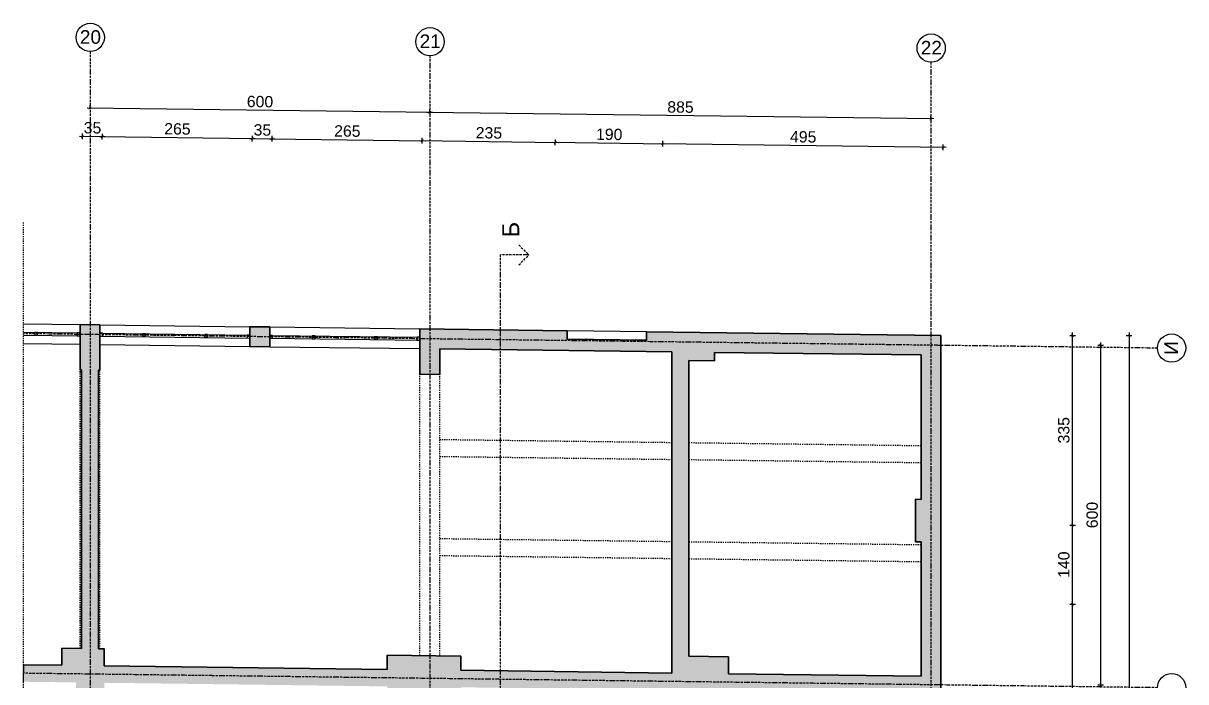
# Model space of a CAD drawing. Header units: inches. Extents: x -72385 to 39588, y -6525 to 66685.
# Drawn here: x -34843 to -32790, y 23362 to 24525 of the extents above; entities that cross this region are included whole.
import ezdxf

# ---------------------------------------------------------------- set-up
doc = ezdxf.new("R2010")
doc.units = ezdxf.units.IN
doc.header["$MEASUREMENT"] = 0
doc.linetypes.add('DashDot', pattern=[0.6, 0.4, -0.1, 0, -0.1])
doc.linetypes.add('Hidden', pattern=[0.4, 0.2, -0.2])
for name, color, linetype, lineweight in [('Изгледни линии', 253, 'Continuous', 25), ('Линия на разрез', 252, 'DashDot', 25), ('Надписи коти външни', 252, 'Continuous', 25), ('Надписи Оси', 252, 'Continuous', 25), ('Оси', 252, 'DashDot', 25), ('Прозорци', 251, 'Continuous', 25), ('Пунктир', 253, 'Hidden', 25), ('Разрезни линии', 7, 'Continuous', 35), ('Щрих стени', 254, 'Continuous', 25)]:
    doc.layers.add(name, color=color, linetype=linetype, lineweight=lineweight)
doc.styles.add('Arial Regular', font='arial.ttf')
doc.styles.get("Standard").update_dxf_attribs({"font": 'arial.ttf'})
doc.dimstyles.new('Annotative', dxfattribs={"dimscale": 0, "dimtxt": 20, "dimasz": 5, "dimexe": 5, "dimexo": 5, "dimgap": 5, "dimtad": 1, "dimdec": 0, "dimzin": 0, "dimdsep": 46, "dimtxsty": 'Standard', "dimblk": 'ARCHTICK', "dimcen": 5, "dimdle": 5, "dimadec": 0, "dimazin": 0, "dimtfac": 1, "dimtdec": 0, "dimtofl": 0, "dimtmove": 0, "dimatfit": 3, "dimldrblk": 'ARCHTICK', "dimfxl": 5, "dimfxlon": 1, "dimtolj": 1, "dimtzin": 0, "dimarcsym": 1})

# ---------------------------------------------------------------- blocks, each defined once
blk = doc.blocks.new('_ArchTick')
at = {"color": 0, "linetype": 'ByBlock', "const_width": 0.15}
blk.add_lwpolyline([(-0.5, -0.5), (0.5, 0.5)], dxfattribs=at)
blk = doc.blocks.new('*D6740')
at = {"layer": 'Defpoints', "color": 0, "ltscale": 50, "transparency": 16777216}
for p in [(-34703.1, 24324.9), (-34742.3, 23992.9), (-34707.3, 23992.4)]:
    blk.add_point(p, dxfattribs=at)
at = {"layer": 'Надписи коти външни', "color": 0, "lineweight": -2, "ltscale": 50, "transparency": 16777216}
for p, q in [((-34738.2, 24320.3), (-34738, 24330.3)), ((-34703.2, 24319.9), (-34703, 24329.9)), ((-34743.1, 24325.4), (-34698.1, 24324.8))]:
    blk.add_line(p, q, dxfattribs=at)
at = {"layer": 'Надписи коти външни', "color": 0, "lineweight": -2, "ltscale": 50, "transparency": 16777216, "xscale": 5, "yscale": 5, "zscale": 5}
for p, rotation in [((-34738.1, 24325.3), 179.2706286525344), ((-34703.1, 24324.9), 359.2706286525344)]:
    blk.add_blockref('_ArchTick', p, dxfattribs=dict(at, rotation=rotation))
at = {"layer": 'Надписи коти външни', "color": 0, "ltscale": 50, "transparency": 16777216, "insert": (-34720.4, 24340.3), "char_height": 20, "attachment_point": 5, "rotation": 359.2706}
blk.add_mtext('\\A1;35', dxfattribs=at)
blk = doc.blocks.new('*D6741')
at = {"layer": 'Defpoints', "color": 0, "ltscale": 50, "transparency": 16777216}
for p in [(-34438.1, 24321.5), (-34707.3, 23992.4), (-34442.3, 23989)]:
    blk.add_point(p, dxfattribs=at)
at = {"layer": 'Надписи коти външни', "color": 0, "lineweight": -2, "ltscale": 50, "transparency": 16777216}
for p, q in [((-34703.2, 24319.9), (-34703, 24329.9)), ((-34708.1, 24325), (-34433.1, 24321.5)), ((-34438.2, 24316.5), (-34438, 24326.5))]:
    blk.add_line(p, q, dxfattribs=at)
at = {"layer": 'Надписи коти външни', "color": 0, "lineweight": -2, "ltscale": 50, "transparency": 16777216, "xscale": 5, "yscale": 5, "zscale": 5}
for p, rotation in [((-34703.1, 24324.9), 179.2706286525486), ((-34438.1, 24321.5), 359.2706286525486)]:
    blk.add_blockref('_ArchTick', p, dxfattribs=dict(at, rotation=rotation))
at = {"layer": 'Надписи коти външни', "color": 0, "ltscale": 50, "transparency": 16777216, "insert": (-34570.4, 24338.4), "char_height": 20, "attachment_point": 5, "rotation": 359.2706}
blk.add_mtext('\\A1;265', dxfattribs=at)
blk = doc.blocks.new('*D6742')
at = {"layer": 'Defpoints', "color": 0, "ltscale": 50, "transparency": 16777216}
for p in [(-34403.1, 24321.1), (-34442.3, 23989), (-34407.3, 23988.6)]:
    blk.add_point(p, dxfattribs=at)
at = {"layer": 'Надписи коти външни', "color": 0, "lineweight": -2, "ltscale": 50, "transparency": 16777216}
for p, q in [((-34443.1, 24321.6), (-34398.1, 24321)), ((-34438.2, 24316.5), (-34438, 24326.5)), ((-34403.2, 24316.1), (-34403, 24326.1))]:
    blk.add_line(p, q, dxfattribs=at)
at = {"layer": 'Надписи коти външни', "color": 0, "lineweight": -2, "ltscale": 50, "transparency": 16777216, "xscale": 5, "yscale": 5, "zscale": 5}
for p, rotation in [((-34438.1, 24321.5), 179.2706286525403), ((-34403.1, 24321.1), 359.2706286525403)]:
    blk.add_blockref('_ArchTick', p, dxfattribs=dict(at, rotation=rotation))
at = {"layer": 'Надписи коти външни', "color": 0, "ltscale": 50, "transparency": 16777216, "insert": (-34420.4, 24336.5), "char_height": 20, "attachment_point": 5, "rotation": 359.2706}
blk.add_mtext('\\A1;35', dxfattribs=at)
blk = doc.blocks.new('*D6743')
at = {"layer": 'Defpoints', "color": 0, "ltscale": 50, "transparency": 16777216}
for p in [(-34138.1, 24317.7), (-34407.3, 23988.6), (-34142.3, 23985.2)]:
    blk.add_point(p, dxfattribs=at)
at = {"layer": 'Надписи коти външни', "color": 0, "lineweight": -2, "ltscale": 50, "transparency": 16777216}
for p, q in [((-34408.1, 24321.1), (-34133.1, 24317.6)), ((-34403.2, 24316.1), (-34403, 24326.1)), ((-34138.2, 24312.7), (-34138, 24322.7))]:
    blk.add_line(p, q, dxfattribs=at)
at = {"layer": 'Надписи коти външни', "color": 0, "lineweight": -2, "ltscale": 50, "transparency": 16777216, "xscale": 5, "yscale": 5, "zscale": 5}
for p, rotation in [((-34403.1, 24321.1), 179.2706286525478), ((-34138.1, 24317.7), 359.2706286525478)]:
    blk.add_blockref('_ArchTick', p, dxfattribs=dict(at, rotation=rotation))
at = {"layer": 'Надписи коти външни', "color": 0, "ltscale": 50, "transparency": 16777216, "insert": (-34270.4, 24334.6), "char_height": 20, "attachment_point": 5, "rotation": 359.2706}
blk.add_mtext('\\A1;265', dxfattribs=at)
blk = doc.blocks.new('*D6744')
at = {"layer": 'Defpoints', "color": 0, "ltscale": 50, "transparency": 16777216}
for p in [(-34124.8, 24367.5), (-34124.8, 24367.5), (-33239.8, 24356.1)]:
    blk.add_point(p, dxfattribs=at)
at = {"layer": 'Надписи коти външни', "color": 0, "lineweight": -2, "ltscale": 50, "transparency": 16777216}
for p, q in [((-34124.8, 24367.5), (-34124.8, 24372.5)), ((-33234.8, 24356.1), (-34129.8, 24367.6)), ((-33239.8, 24356.1), (-33239.8, 24361.1))]:
    blk.add_line(p, q, dxfattribs=at)
at = {"layer": 'Надписи коти външни', "color": 0, "lineweight": -2, "ltscale": 50, "transparency": 16777216, "xscale": 5, "yscale": 5, "zscale": 5}
for p, rotation in [((-34124.8, 24367.5), 179.2613306404161), ((-33239.8, 24356.1), 359.2613306404161)]:
    blk.add_blockref('_ArchTick', p, dxfattribs=dict(at, rotation=rotation))
at = {"layer": 'Надписи коти външни', "color": 0, "ltscale": 50, "transparency": 16777216, "insert": (-33682.1, 24377), "char_height": 20, "attachment_point": 5, "rotation": 359.2613}
blk.add_mtext('\\A1;885', dxfattribs=at)
blk = doc.blocks.new('*D6745')
at = {"layer": 'Defpoints', "color": 0, "ltscale": 50, "transparency": 16777216}
for p in [(-34724.8, 24375.2), (-34724.8, 24375.2), (-34124.8, 24367.5)]:
    blk.add_point(p, dxfattribs=at)
at = {"layer": 'Надписи коти външни', "color": 0, "lineweight": -2, "ltscale": 50, "transparency": 16777216}
for p, q in [((-34119.8, 24367.5), (-34729.8, 24375.2)), ((-34724.8, 24375.2), (-34724.8, 24380.2)), ((-34124.8, 24367.5), (-34124.8, 24372.5))]:
    blk.add_line(p, q, dxfattribs=at)
at = {"layer": 'Надписи коти външни', "color": 0, "lineweight": -2, "ltscale": 50, "transparency": 16777216, "xscale": 5, "yscale": 5, "zscale": 5}
for p, rotation in [((-34724.8, 24375.2), 179.2706286525994), ((-34124.8, 24367.5), 359.2706286525993)]:
    blk.add_blockref('_ArchTick', p, dxfattribs=dict(at, rotation=rotation))
at = {"layer": 'Надписи коти външни', "color": 0, "ltscale": 50, "transparency": 16777216, "insert": (-34424.6, 24386.6), "char_height": 20, "attachment_point": 5, "rotation": 359.2706}
blk.add_mtext('\\A1;600', dxfattribs=at)
blk = doc.blocks.new('*D6764')
at = {"layer": 'Defpoints', "color": 0, "ltscale": 50, "transparency": 16777216}
for p in [(-33222.3, 23498.5), (-32989.8, 23498.5), (-33222.3, 22743.2)]:
    blk.add_point(p, dxfattribs=at)
at = {"layer": 'Надписи коти външни', "color": 0, "lineweight": -2, "ltscale": 50, "transparency": 16777216}
for p, q in [((-32994.8, 23498.5), (-32984.8, 23498.5)), ((-32989.8, 22738.2), (-32989.8, 23503.5)), ((-32994.8, 22743.2), (-32984.8, 22743.2))]:
    blk.add_line(p, q, dxfattribs=at)
at = {"layer": 'Надписи коти външни', "color": 0, "lineweight": -2, "ltscale": 50, "transparency": 16777216, "xscale": 5, "yscale": 5, "zscale": 5}
for p, rotation in [((-32989.8, 23498.5), 90), ((-32989.8, 22743.2), 270)]:
    blk.add_blockref('_ArchTick', p, dxfattribs=dict(at, rotation=rotation))
at = {"layer": 'Надписи коти външни', "color": 0, "ltscale": 50, "transparency": 16777216, "insert": (-33005, 23120.8), "char_height": 20, "attachment_point": 5, "rotation": 90}
blk.add_mtext('\\A1;755', dxfattribs=at)
blk = doc.blocks.new('*D6765')
at = {"layer": 'Defpoints', "color": 0, "ltscale": 50, "transparency": 16777216}
for p in [(-33222.3, 23638.5), (-32989.8, 23638.5), (-33222.3, 23498.5)]:
    blk.add_point(p, dxfattribs=at)
at = {"layer": 'Надписи коти външни', "color": 0, "lineweight": -2, "ltscale": 50, "transparency": 16777216}
for p, q in [((-32994.8, 23638.5), (-32984.8, 23638.5)), ((-32989.8, 23493.5), (-32989.8, 23643.5)), ((-32994.8, 23498.5), (-32984.8, 23498.5))]:
    blk.add_line(p, q, dxfattribs=at)
at = {"layer": 'Надписи коти външни', "color": 0, "lineweight": -2, "ltscale": 50, "transparency": 16777216, "xscale": 5, "yscale": 5, "zscale": 5}
for p, rotation in [((-32989.8, 23638.5), 90), ((-32989.8, 23498.5), 270)]:
    blk.add_blockref('_ArchTick', p, dxfattribs=dict(at, rotation=rotation))
at = {"layer": 'Надписи коти външни', "color": 0, "ltscale": 50, "transparency": 16777216, "insert": (-33005, 23568.5), "char_height": 20, "attachment_point": 5, "rotation": 90}
blk.add_mtext('\\A1;140', dxfattribs=at)
blk = doc.blocks.new('*D6766')
at = {"layer": 'Defpoints', "color": 0, "ltscale": 50, "transparency": 16777216}
for p in [(-33222.3, 23973.5), (-32989.8, 23973.5), (-33222.3, 23638.5)]:
    blk.add_point(p, dxfattribs=at)
at = {"layer": 'Надписи коти външни', "color": 0, "lineweight": -2, "ltscale": 50, "transparency": 16777216}
for p, q in [((-32989.8, 23633.5), (-32989.8, 23978.5)), ((-32994.8, 23973.5), (-32984.8, 23973.5)), ((-32994.8, 23638.5), (-32984.8, 23638.5))]:
    blk.add_line(p, q, dxfattribs=at)
at = {"layer": 'Надписи коти външни', "color": 0, "lineweight": -2, "ltscale": 50, "transparency": 16777216, "xscale": 5, "yscale": 5, "zscale": 5}
for p, rotation in [((-32989.8, 23973.5), 90), ((-32989.8, 23638.5), 270)]:
    blk.add_blockref('_ArchTick', p, dxfattribs=dict(at, rotation=rotation))
at = {"layer": 'Надписи коти външни', "color": 0, "ltscale": 50, "transparency": 16777216, "insert": (-33005.1, 23806), "char_height": 20, "attachment_point": 5, "rotation": 90}
blk.add_mtext('\\A1;335', dxfattribs=at)
blk = doc.blocks.new('*D6767')
at = {"layer": 'Defpoints', "color": 0, "ltscale": 50, "transparency": 16777216}
for p in [(-33222.3, 23973.5), (-33222.3, 22138.4), (-32889.8, 22138.4)]:
    blk.add_point(p, dxfattribs=at)
at = {"layer": 'Надписи коти външни', "color": 0, "lineweight": -2, "ltscale": 50, "transparency": 16777216}
for p, q in [((-32889.8, 23978.5), (-32889.8, 22133.4)), ((-32894.8, 23973.5), (-32884.8, 23973.5)), ((-32894.8, 22138.4), (-32884.8, 22138.4))]:
    blk.add_line(p, q, dxfattribs=at)
at = {"layer": 'Надписи коти външни', "color": 0, "lineweight": -2, "ltscale": 50, "transparency": 16777216, "xscale": 5, "yscale": 5, "zscale": 5}
for p, rotation in [((-32889.8, 23973.5), 90), ((-32889.8, 22138.4), 270)]:
    blk.add_blockref('_ArchTick', p, dxfattribs=dict(at, rotation=rotation))
at = {"layer": 'Надписи коти външни', "color": 0, "ltscale": 50, "transparency": 16777216, "insert": (-32905.1, 23055.9), "char_height": 20, "attachment_point": 5, "rotation": 90}
blk.add_mtext('\\A1;1835', dxfattribs=at)
blk = doc.blocks.new('*D6770')
at = {"layer": 'Defpoints', "color": 0, "ltscale": 50, "transparency": 16777216}
for p in [(-33239.8, 23956.2), (-32939.8, 23956.2), (-33239.8, 23356.2)]:
    blk.add_point(p, dxfattribs=at)
at = {"layer": 'Надписи коти външни', "color": 0, "lineweight": -2, "ltscale": 50, "transparency": 16777216}
for p, q in [((-32939.8, 23351.2), (-32939.8, 23961.2)), ((-32944.8, 23956.2), (-32934.8, 23956.2)), ((-32944.8, 23356.2), (-32934.8, 23356.2))]:
    blk.add_line(p, q, dxfattribs=at)
at = {"layer": 'Надписи коти външни', "color": 0, "lineweight": -2, "ltscale": 50, "transparency": 16777216, "xscale": 5, "yscale": 5, "zscale": 5}
for p, rotation in [((-32939.8, 23956.2), 90), ((-32939.8, 23356.2), 270)]:
    blk.add_blockref('_ArchTick', p, dxfattribs=dict(at, rotation=rotation))
at = {"layer": 'Надписи коти външни', "color": 0, "ltscale": 50, "transparency": 16777216, "insert": (-32955, 23656.2), "char_height": 20, "attachment_point": 5, "rotation": 90}
blk.add_mtext('\\A1;600', dxfattribs=at)
blk = doc.blocks.new('*D6805')
at = {"layer": 'Defpoints', "color": 0, "ltscale": 50, "transparency": 16777216}
for p in [(-33903.1, 24314.7), (-34142.3, 23985.2), (-33907.3, 23982.2)]:
    blk.add_point(p, dxfattribs=at)
at = {"layer": 'Надписи коти външни', "color": 0, "lineweight": -2, "ltscale": 50, "transparency": 16777216}
for p, q in [((-34143.1, 24317.8), (-33898.1, 24314.6)), ((-34138.2, 24312.7), (-34138, 24322.7)), ((-33903.2, 24309.7), (-33903, 24319.7))]:
    blk.add_line(p, q, dxfattribs=at)
at = {"layer": 'Надписи коти външни', "color": 0, "lineweight": -2, "ltscale": 50, "transparency": 16777216, "xscale": 5, "yscale": 5, "zscale": 5}
for p, rotation in [((-34138.1, 24317.7), 179.2706286525453), ((-33903.1, 24314.7), 359.2706286525453)]:
    blk.add_blockref('_ArchTick', p, dxfattribs=dict(at, rotation=rotation))
at = {"layer": 'Надписи коти външни', "color": 0, "ltscale": 50, "transparency": 16777216, "insert": (-34020.4, 24331.4), "char_height": 20, "attachment_point": 5, "rotation": 359.2706}
blk.add_mtext('\\A1;235', dxfattribs=at)
blk = doc.blocks.new('*D6806')
at = {"layer": 'Defpoints', "color": 0, "ltscale": 50, "transparency": 16777216}
for p in [(-33218.1, 24306), (-33717.3, 23979.8), (-33222.3, 23973.5)]:
    blk.add_point(p, dxfattribs=at)
at = {"layer": 'Надписи коти външни', "color": 0, "lineweight": -2, "ltscale": 50, "transparency": 16777216}
for p, q in [((-33718.1, 24312.4), (-33213.1, 24306)), ((-33713.2, 24307.3), (-33713, 24317.3)), ((-33218.2, 24301), (-33218, 24311))]:
    blk.add_line(p, q, dxfattribs=at)
at = {"layer": 'Надписи коти външни', "color": 0, "lineweight": -2, "ltscale": 50, "transparency": 16777216, "xscale": 5, "yscale": 5, "zscale": 5}
for p, rotation in [((-33713.1, 24312.3), 179.2706286525475), ((-33218.1, 24306), 359.2706286525475)]:
    blk.add_blockref('_ArchTick', p, dxfattribs=dict(at, rotation=rotation))
at = {"layer": 'Надписи коти външни', "color": 0, "ltscale": 50, "transparency": 16777216, "insert": (-33465.4, 24324.4), "char_height": 20, "attachment_point": 5, "rotation": 359.2706}
blk.add_mtext('\\A1;495', dxfattribs=at)
blk = doc.blocks.new('*D6807')
at = {"layer": 'Defpoints', "color": 0, "ltscale": 10, "transparency": 16777216}
for p in [(-33713.1, 24312.3), (-33907.3, 23982.2), (-33717.3, 23979.8)]:
    blk.add_point(p, dxfattribs=at)
at = {"layer": 'Надписи коти външни', "color": 0, "lineweight": -2, "ltscale": 10, "transparency": 16777216}
for p, q in [((-33908.1, 24314.8), (-33708.1, 24312.3)), ((-33903.2, 24309.8), (-33903, 24319.8)), ((-33713.2, 24307.3), (-33713, 24317.3))]:
    blk.add_line(p, q, dxfattribs=at)
at = {"layer": 'Надписи коти външни', "color": 0, "lineweight": -2, "ltscale": 10, "transparency": 16777216, "xscale": 5, "yscale": 5, "zscale": 5}
for p, rotation in [((-33903.1, 24314.8), 179.2706286525474), ((-33713.1, 24312.3), 359.2706286525474)]:
    blk.add_blockref('_ArchTick', p, dxfattribs=dict(at, rotation=rotation))
at = {"layer": 'Надписи коти външни', "color": 0, "ltscale": 10, "transparency": 16777216, "insert": (-33807.9, 24328.8), "char_height": 20, "attachment_point": 5, "rotation": 359.2706}
blk.add_mtext('\\A1;190', dxfattribs=at)

msp = doc.modelspace()

# ---------------------------------------------------------------- hatches: boundary and pattern name
at = {"layer": 'Щрих стени', "ltscale": 10}
h = msp.add_hatch(color=256, dxfattribs=at)
h.dxf.hatch_style = 1
h.paths.add_polyline_path([(-34699.8, 23419.7), (-34709.8, 23419.9), (-34709.8, 23912.4), (-34707.3, 23912.4), (-34707.3, 23992.4), (-34742.3, 23992.9), (-34742.3, 23912.9), (-34739.8, 23912.8), (-34739.8, 23420.2), (-34774.8, 23420.7), (-34774.8, 23390.7), (-34842.3, 23391.6), (-34842.7, 23361.6), (-34749.8, 23360.4), (-34749.8, 23330.4), (-34699.8, 23329.7), (-34699.8, 23359.8), (-34199.8, 23353.4), (-34199.8, 23328.7), (-34142.3, 23327.9), (-34142.3, 23082.7), (-34842.3, 23091.6), (-34842.7, 23061.6), (-34749.8, 23060.4), (-34749.8, 22820.4), (-34749.8, 22765.4), (-34774.8, 22765.7), (-34774.8, 22730.7), (-34754.8, 22730.4), (-34142.3, 22722.6), (-34142.3, 22185.1), (-34707.3, 22192.3), (-34707.3, 22237.3), (-34742.3, 22237.7), (-34742.3, 22157.7), (-34739.2, 22056.3), (-34709.2, 22057.3), (-34711.5, 22132.3), (-34680.9, 22131.9), (-34681.3, 22146.9), (-34124.5, 22139.8), (-34091.5, 21061), (-34074, 21061.4), (-34112.3, 22313), (-34112.3, 22404.7), (-34062.3, 22404.1), (-34062.3, 22434.1), (-34112.3, 22434.7), (-34112.3, 22754.7), (-33867.3, 22751.6), (-33867.3, 22781.6), (-34087.3, 22784.4), (-34087.3, 22804.4), (-34112.3, 22804.7), (-34112.3, 23327.5), (-34069.8, 23327), (-34069.8, 23351.8), (-33697.3, 23347), (-33697.3, 22779.5), (-33777.3, 22780.5), (-33777.3, 22750.5), (-33207.3, 22743.2), (-33207.3, 22763.2), (-33222.3, 22763.4), (-33222.3, 23973.5), (-33742.3, 23980.1), (-33742.3, 23965.1), (-33882.3, 23966.9), (-33882.3, 23981.9), (-34142.3, 23985.2), (-34142.3, 23905.2), (-34107.3, 23904.8), (-34107.3, 23949.8), (-33697.3, 23944.6), (-33697.3, 23377), (-34069.8, 23381.8), (-34069.8, 23407), (-34199.8, 23408.7), (-34199.8, 23383.4), (-34699.8, 23389.8)])
h.paths.add_polyline_path([(-34207.3, 23053.5), (-34207.3, 22983.5), (-34142.3, 22982.6), (-34142.3, 22792.6), (-34182.3, 22793.1), (-34182.3, 22728.1), (-34699.8, 22734.7), (-34699.8, 22819.7), (-34744.8, 22820.3), (-34744.8, 23060.3)], flags=16)
h.paths.add_polyline_path([(-33667.3, 23406.6), (-33667.3, 23929.2), (-33622.3, 23928.6), (-33622.3, 23943.6), (-33257.3, 23939), (-33257.3, 23683.9), (-33267.3, 23684.1), (-33267.3, 23609.1), (-33257.3, 23608.9), (-33257.3, 23371.4), (-33597.3, 23375.7), (-33597.3, 23405.7)], flags=16)
h.paths.add_polyline_path([(-33667.3, 23346.6), (-33257.3, 23341.4), (-33257.3, 23098.9), (-33267.3, 23099), (-33267.3, 23024), (-33257.3, 23023.9), (-33257.3, 22773.9), (-33647.3, 22778.8), (-33647.3, 22798.8), (-33667.3, 22799.1)], flags=16)
h.paths.add_polyline_path([(-34407.3, 23988.6), (-34442.3, 23989), (-34442.3, 23954), (-34407.3, 23953.6)], flags=17)
h.paths.add_polyline_path([(-33207.3, 22423.2), (-33902.3, 22432), (-33902.3, 22402), (-33842.3, 22401.3), (-33842.3, 22146.3), (-33839.8, 22058.2), (-33804.8, 22059.2), (-33807.3, 22145.8), (-33807.3, 22180.8), (-33812.3, 22180.9), (-33812.3, 22390.9), (-33777.3, 22390.4), (-33777.3, 22400.5), (-33337.3, 22394.8), (-33337.3, 22379.8), (-33257.3, 22378.8), (-33257.3, 22173.8), (-33542.3, 22177.4), (-33542.3, 22142.4), (-33222.3, 22138.4), (-33222.3, 22403.4), (-33207.3, 22403.2)], flags=17)

# ---------------------------------------------------------------- linework, layer by layer
at = {"layer": 'Изгледни линии', "ltscale": 50}
for p, q in [((-34842.3, 23994.1), (-34742.3, 23992.9)), ((-34707.3, 23992.4), (-34442.3, 23989)), ((-34407.3, 23988.6), (-34142.3, 23985.2)), ((-33742.3, 23980.1), (-33882.3, 23981.9)), ((-34842.3, 23959.1), (-34742.3, 23957.9)), ((-34707.3, 23957.4), (-34442.3, 23954)), ((-34407.3, 23953.6), (-34142.3, 23950.2))]:
    msp.add_line(p, q, dxfattribs=at)
at = {"layer": 'Линия на разрез', "ltscale": 10}
for p, q in [((-33967.6, 24133.4), (-33949.9, 24115.8)), ((-33999.9, 22148.3), (-33999.9, 24115.8)), ((-33949.9, 24115.8), (-33999.9, 24115.8)), ((-33967.6, 24098.1), (-33949.9, 24115.8))]:
    msp.add_line(p, q, dxfattribs=at)
at = {"layer": 'Надписи Оси', "ltscale": 50}
for centre in [(-34724.4, 24500.2), (-34124.4, 24492.5), (-33239.4, 24481.3), (-32814.8, 23951.1), (-32814.8, 23351.1)]:
    msp.add_circle(centre, 25, dxfattribs=at)
at = {"layer": 'Оси', "ltscale": 10}
for p, q in [((-34724.8, 24475.2), (-34724.8, 22077.5)), ((-34124.8, 24467.5), (-34124.8, 22167.4)), ((-33239.8, 24456.3), (-33239.8, 21656)), ((-32839.8, 23951.1), (-34842.3, 23976.6)), ((-32839.8, 23351.1), (-34842.3, 23376.6))]:
    msp.add_line(p, q, dxfattribs=at)
at = {"layer": 'Прозорци', "ltscale": 50}
for p, q in [((-34842.3, 23979.1), (-34742.3, 23977.9)), ((-34842.3, 23974.1), (-34742.3, 23972.9)), ((-34707.3, 23977.4), (-34442.3, 23974)), ((-34707.3, 23972.4), (-34442.3, 23969)), ((-34407.3, 23973.6), (-34142.3, 23970.2)), ((-34407.3, 23968.6), (-34142.3, 23965.2))]:
    msp.add_line(p, q, dxfattribs=at)
for points in [[(-34822.4, 23973.9), (-34817.4, 23973.8), (-34817.3, 23978.8), (-34822.3, 23978.9), (-34822.4, 23973.9)], [(-34747.4, 23972.9), (-34742.4, 23972.9), (-34742.3, 23977.9), (-34747.3, 23977.9), (-34747.4, 23972.9)], [(-34707.3, 23972.4), (-34702.3, 23972.4), (-34702.3, 23977.4), (-34707.3, 23977.4), (-34707.3, 23972.4)], [(-34632.3, 23971.5), (-34627.3, 23971.4), (-34627.3, 23976.4), (-34632.3, 23976.5), (-34632.3, 23971.5)], [(-34522.4, 23970.1), (-34517.4, 23970), (-34517.3, 23975), (-34522.3, 23975.1), (-34522.4, 23970.1)], [(-34447.4, 23969.1), (-34442.4, 23969), (-34442.3, 23974), (-34447.3, 23974.1), (-34447.4, 23969.1)], [(-34407.3, 23968.6), (-34402.3, 23968.5), (-34402.3, 23973.5), (-34407.3, 23973.6), (-34407.3, 23968.6)], [(-34332.3, 23967.6), (-34327.3, 23967.6), (-34327.3, 23972.6), (-34332.3, 23972.6), (-34332.3, 23967.6)], [(-34222.4, 23966.2), (-34217.4, 23966.2), (-34217.3, 23971.2), (-34222.3, 23971.2), (-34222.4, 23966.2)], [(-34147.4, 23965.3), (-34142.4, 23965.2), (-34142.3, 23970.2), (-34147.3, 23970.3), (-34147.4, 23965.3)]]:
    msp.add_lwpolyline(points, dxfattribs=at)
at = {"layer": 'Пунктир', "ltscale": 10}
for p, q in [((-34842.3, 22087.1), (-34842.3, 24173.1)), ((-34742.3, 23420.3), (-34742.3, 23912.9)), ((-34707.3, 23419.8), (-34707.3, 23912.4)), ((-34142.3, 23407.9), (-34142.3, 23905.2)), ((-34107.3, 23407.5), (-34107.3, 23904.8)), ((-34107.3, 23789.8), (-33697.3, 23784.5)), ((-33667.3, 23784.2), (-33257.3, 23778.9)), ((-34107.3, 23759.8), (-33697.3, 23754.5)), ((-33667.3, 23754.2), (-33257.3, 23748.9)), ((-34107.3, 23614.7), (-33697.3, 23609.5)), ((-33667.3, 23609.1), (-33257.3, 23603.9)), ((-34107.3, 23584.7), (-33697.3, 23579.5)), ((-33667.3, 23579.1), (-33257.3, 23573.9))]:
    msp.add_line(p, q, dxfattribs=at)
at = {"layer": 'Разрезни линии', "ltscale": 50}
for p, q in [((-34742.3, 23992.9), (-34707.3, 23992.4)), ((-34742.3, 23912.9), (-34742.3, 23992.9)), ((-34707.3, 23992.4), (-34707.3, 23912.4)), ((-34142.3, 23985.2), (-33882.3, 23981.9)), ((-34142.3, 23985.2), (-34142.3, 23905.2)), ((-33882.3, 23981.9), (-33882.3, 23966.9)), ((-33742.3, 23980.1), (-33222.3, 23973.5)), ((-33742.3, 23980.1), (-33742.3, 23965.1)), ((-33742.3, 23965.1), (-33882.3, 23966.9)), ((-33222.3, 23973.5), (-33222.3, 22763.4)), ((-34107.3, 23949.8), (-33697.3, 23944.6)), ((-34107.3, 23949.8), (-34107.3, 23904.8)), ((-33697.3, 23944.6), (-33697.3, 23377)), ((-33622.3, 23943.6), (-33257.3, 23939)), ((-33622.3, 23943.6), (-33622.3, 23928.6)), ((-33257.3, 23939), (-33257.3, 23683.9)), ((-33667.3, 23929.2), (-33622.3, 23928.6)), ((-33667.3, 23929.2), (-33667.3, 23406.6)), ((-34739.8, 23912.8), (-34742.3, 23912.9)), ((-34739.8, 23912.8), (-34739.8, 23420.2)), ((-34707.3, 23912.4), (-34709.8, 23912.4)), ((-34709.8, 23912.4), (-34709.8, 23419.9)), ((-34107.3, 23904.8), (-34142.3, 23905.2)), ((-33267.3, 23684.1), (-33257.3, 23683.9)), ((-33267.3, 23684.1), (-33267.3, 23609.1)), ((-33267.3, 23609.1), (-33257.3, 23608.9)), ((-33257.3, 23608.9), (-33257.3, 23371.4)), ((-34739.8, 23420.2), (-34774.8, 23420.7)), ((-34774.8, 23420.7), (-34774.8, 23390.7)), ((-34069.8, 23407), (-34199.8, 23408.7)), ((-34199.8, 23383.4), (-34199.8, 23408.7)), ((-34069.8, 23381.8), (-34069.8, 23407)), ((-33667.3, 23406.6), (-33597.3, 23405.7)), ((-33597.3, 23405.7), (-33597.3, 23375.7)), ((-34842.3, 23391.6), (-34774.8, 23390.7)), ((-34699.8, 23389.8), (-34199.8, 23383.4)), ((-34069.8, 23381.8), (-33697.3, 23377)), ((-33597.3, 23375.7), (-33257.3, 23371.4))]:
    msp.add_line(p, q, dxfattribs=at)
msp.add_lwpolyline([(-34442.3, 23989), (-34442.3, 23954), (-34407.3, 23953.6), (-34407.3, 23988.6)], close=True, dxfattribs=at)
msp.add_lwpolyline([(-34699.8, 23389.8), (-34699.8, 23419.7), (-34709.8, 23419.9)], dxfattribs=at)
at = {"layer": 'Щрих стени', "ltscale": 10}
msp.add_line((-34842.3, 23391.6), (-34842.7, 23361.6), dxfattribs=at)

# ---------------------------------------------------------------- texts
at = {"layer": 'Линия на разрез', "ltscale": 10, "insert": (-33996.9, 24146.7), "char_height": 30, "width": 270.734, "attachment_point": 1, "rotation": 90, "style": 'Arial Regular'}
msp.add_mtext('Б', dxfattribs=at)
at = {"layer": 'Надписи Оси', "ltscale": 100, "char_height": 24, "width": 27.213, "attachment_point": 1, "style": 'Arial Regular'}
for s, insert in [('\\pxqc;20', (-34737.7, 24512.9)), ('\\pxqc;21', (-34137.7, 24505.3)), ('\\pxqc;22', (-33252.7, 24494))]:
    msp.add_mtext(s, dxfattribs=dict(at, insert=insert))
at = {"layer": 'Надписи Оси', "ltscale": 100, "insert": (-32827.6, 23937.8), "char_height": 24, "width": 27.213, "attachment_point": 1, "rotation": 90, "style": 'Arial Regular'}
msp.add_mtext('\\pxqc;И', dxfattribs=at)

# ---------------------------------------------------------------- dimensions: what is measured, and where the dimension line sits
at = {"layer": 'Надписи коти външни', "ltscale": 50}
for p1, p2, distance, picture, middle in [((-34124.8, 24367.5), (-34724.8, 24375.2), 0, '*D6745', (-34424.6, 24386.6)), ((-33239.8, 24356.1), (-34124.8, 24367.5), 0, '*D6744', (-33682.1, 24377)), ((-34707.3, 23992.4), (-34442.3, 23989), 332.5, '*D6741', (-34570.4, 24338.4)), ((-34407.3, 23988.6), (-34142.3, 23985.2), 332.5, '*D6743', (-34270.4, 24334.6)), ((-34142.3, 23985.2), (-33907.3, 23982.2), 332.5, '*D6805', (-34020.4, 24331.4)), ((-33717.3, 23979.8), (-33222.3, 23973.5), 332.6, '*D6806', (-33465.4, 24324.4)), ((-33222.3, 23638.5), (-33222.3, 23973.5), -232.5, '*D6766', (-33005.1, 23806)), ((-33222.3, 23973.5), (-33222.3, 22138.4), 332.5, '*D6767', (-32905.1, 23055.9)), ((-33239.8, 23356.2), (-33239.8, 23956.2), -300, '*D6770', (-32955, 23656.2)), ((-33222.3, 23498.5), (-33222.3, 23638.5), -232.5, '*D6765', (-33005, 23568.5)), ((-33222.3, 22743.2), (-33222.3, 23498.5), -232.5, '*D6764', (-33005, 23120.8))]:
    dim = msp.add_aligned_dim(p1=p1, p2=p2, distance=distance, dimstyle='Annotative', override={"dimscale": 0, "dimtix": 0, "dimtofl": 0, "dimtmove": 0, "dimatfit": 3}, dxfattribs=at)
    dim.commit()
    dim.dimension.update_dxf_attribs({"geometry": picture, "text_midpoint": middle})
for base, p1, p2, picture, middle in [((-34703.1, 24324.9), (-34742.3, 23992.9), (-34707.3, 23992.4), '*D6740', (-34720.6, 24325.1)), ((-34403.1, 24321.1), (-34442.3, 23989), (-34407.3, 23988.6), '*D6742', (-34420.6, 24321.3))]:
    dim = msp.add_linear_dim(base=base, p1=p1, p2=p2, angle=359.2706, dimstyle='Annotative', override={"dimscale": 0, "dimtix": 0, "dimtofl": 0, "dimtmove": 0, "dimatfit": 3}, dxfattribs=at)
    dim.commit()
    dim.dimension.update_dxf_attribs({"geometry": picture, "text_midpoint": middle, "dimtype": 129})
at = {"layer": 'Надписи коти външни', "ltscale": 10}
dim = msp.add_linear_dim(base=(-33713.1, 24312.3), p1=(-33907.3, 23982.2), p2=(-33717.3, 23979.8), angle=359.2706, dimstyle='Annotative', override={"dimscale": 0, "dimtix": 0, "dimtofl": 0, "dimtmove": 0, "dimatfit": 3}, dxfattribs=at)
dim.commit()
dim.dimension.update_dxf_attribs({"geometry": '*D6807', "text_midpoint": (-33808.1, 24313.5), "dimtype": 129})

doc.saveas('drawing.dxf')
